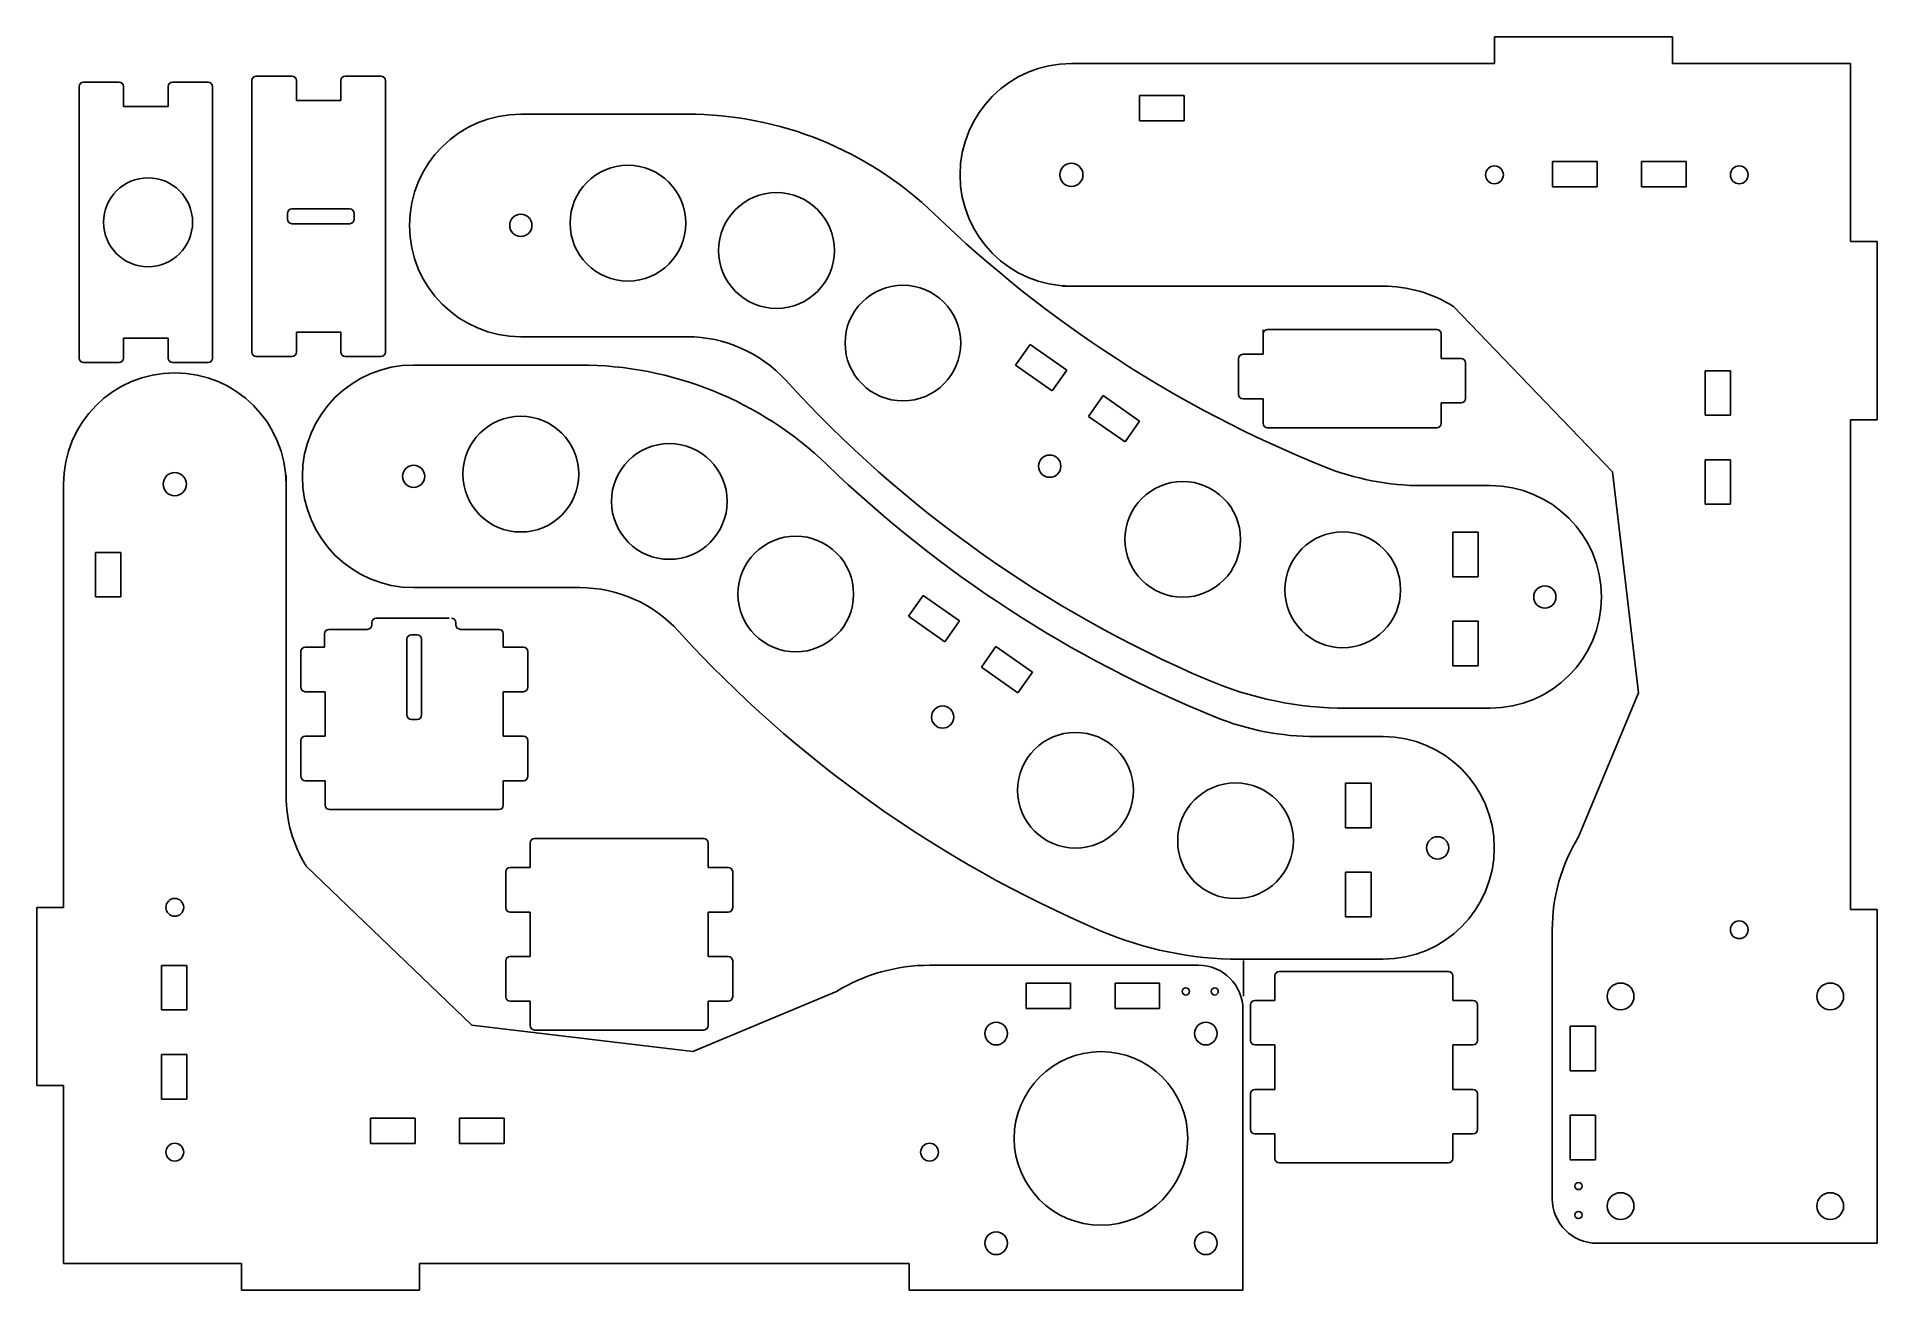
# Model space of a CAD drawing. Header units: millimetres. Extents: x -224 to 190, y -127 to 155.
import ezdxf

# ---------------------------------------------------------------- set-up
doc = ezdxf.new("R2010")
doc.units = ezdxf.units.MM

msp = doc.modelspace()

# ---------------------------------------------------------------- linework, layer by layer
at = {"color": 7, "linetype": 'Continuous'}
for p, q in [((103.82, 154.55), (103.82, 148.55)), ((103.82, 154.55), (143.82, 154.55)), ((143.82, 148.55), (143.82, 154.55)), ((-175.36, 140.23), (-175.36, 144.73)), ((-174.36, 145.73), (-166.36, 145.73)), ((-165.36, 144.73), (-165.36, 140.23)), ((-155.36, 140.23), (-155.36, 144.73)), ((-154.36, 145.73), (-146.36, 145.73)), ((-145.36, 144.73), (-145.36, 140.23)), ((8.76, 148.55), (103.82, 148.55)), ((143.82, 148.55), (183.82, 148.55)), ((183.82, 108.55), (183.82, 148.55)), ((-214.18, 138.89), (-214.18, 143.39)), ((-213.18, 144.39), (-205.18, 144.39)), ((-204.18, 143.39), (-204.18, 138.89)), ((-194.18, 138.89), (-194.18, 143.39)), ((-193.18, 144.39), (-185.18, 144.39)), ((-184.18, 143.39), (-184.18, 138.89)), ((24.1, 135.67), (24.1, 141.37)), ((24.1, 141.37), (34.1, 141.37)), ((34.1, 135.67), (34.1, 141.37)), ((-214.18, 138.89), (-214.18, 82.39)), ((-194.18, 138.89), (-204.18, 138.89)), ((-184.18, 82.39), (-184.18, 138.89)), ((-175.36, 140.23), (-175.36, 83.73)), ((-155.36, 140.23), (-165.36, 140.23)), ((-145.36, 83.73), (-145.36, 140.23)), ((-114.93, 137.19), (-77.58, 137.19)), ((24.1, 135.67), (34.1, 135.67)), ((126.87, 126.55), (116.87, 126.55)), ((116.87, 126.55), (116.87, 120.85)), ((126.87, 126.55), (126.87, 120.85)), ((146.87, 126.55), (136.87, 126.55)), ((136.87, 126.55), (136.87, 120.85)), ((146.87, 126.55), (146.87, 120.85)), ((116.87, 120.85), (126.87, 120.85)), ((136.87, 120.85), (146.87, 120.85)), ((-166.36, 115.88), (-153.36, 115.88)), ((-167.36, 114.88), (-167.36, 113.58)), ((-166.36, 112.58), (-153.36, 112.58)), ((-152.36, 114.88), (-152.36, 113.58)), ((183.82, 108.55), (189.82, 108.55)), ((189.82, 108.55), (189.82, 68.55)), ((6.76, 98.55), (78.71, 98.55)), ((130.32, 56.82), (94.59, 94.01)), ((-194.18, 86.89), (-204.18, 86.89)), ((-204.18, 82.39), (-204.18, 86.89)), ((-194.18, 86.89), (-194.18, 82.39)), ((-165.36, 83.73), (-165.36, 88.23)), ((-155.36, 88.23), (-165.36, 88.23)), ((-155.36, 88.23), (-155.36, 83.73)), ((-114.93, 87.19), (-77.58, 87.19)), ((51.84, 88.73), (51.84, 83.23)), ((90.84, 88.82), (52.84, 88.82)), ((91.84, 82.32), (91.84, 87.82)), ((-174.36, 82.73), (-166.36, 82.73)), ((-154.36, 82.73), (-146.36, 82.73)), ((-0.48, 85.43), (-3.75, 80.77)), ((-0.48, 85.43), (7.71, 79.7)), ((51.84, 83.23), (47.34, 83.23)), ((-213.18, 81.39), (-205.18, 81.39)), ((-193.18, 81.39), (-185.18, 81.39)), ((-139.01, 80.82), (-101.66, 80.82)), ((4.44, 75.03), (-3.75, 80.77)), ((7.71, 79.7), (4.44, 75.03)), ((46.34, 82.23), (46.34, 74.23)), ((91.84, 82.32), (96.34, 82.32)), ((97.34, 81.32), (97.34, 73.32)), ((151.17, 79.55), (156.87, 79.55)), ((151.17, 79.55), (151.17, 69.55)), ((156.87, 69.55), (156.87, 79.55)), ((15.9, 73.96), (12.63, 69.29)), ((15.9, 73.96), (24.09, 68.23)), ((47.34, 73.23), (51.84, 73.23)), ((51.84, 73.23), (51.84, 67.73)), ((91.84, 67.73), (91.84, 72.32)), ((96.34, 72.32), (91.84, 72.32)), ((20.82, 63.56), (12.63, 69.29)), ((24.09, 68.23), (20.82, 63.56)), ((52.84, 66.73), (90.84, 66.73)), ((151.17, 69.55), (156.87, 69.55)), ((189.82, 68.55), (183.82, 68.55)), ((183.82, -41.45), (183.82, 68.55)), ((151.17, 59.55), (151.17, 49.55)), ((151.17, 59.55), (156.87, 59.55)), ((156.87, 49.55), (156.87, 59.55)), ((-217.68, 54.06), (-217.68, -41)), ((-167.68, 56.06), (-167.68, -15.89)), ((136.2, 7.16), (130.32, 56.82)), ((87.74, 53.73), (102.87, 53.73)), ((151.17, 49.55), (156.87, 49.55)), ((94.47, 33.27), (94.47, 43.27)), ((100.17, 43.27), (94.47, 43.27)), ((100.17, 43.27), (100.17, 33.27)), ((-204.8, 38.72), (-210.5, 38.72)), ((-210.5, 38.72), (-210.5, 28.72)), ((-204.8, 38.72), (-204.8, 28.72)), ((100.17, 33.27), (94.47, 33.27)), ((-139.01, 30.82), (-101.66, 30.82)), ((-24.56, 29.07), (-27.83, 24.4)), ((-24.56, 29.07), (-16.37, 23.33)), ((-204.8, 28.72), (-210.5, 28.72)), ((-149.42, 21.45), (-158.06, 21.45)), ((-148.42, 22.95), (-148.42, 22.45)), ((-147.42, 23.95), (-131.02, 23.95)), ((-129.5, 22.95), (-129.5, 22.45)), ((-128.5, 21.45), (-119.86, 21.45)), ((-19.64, 18.66), (-27.83, 24.4)), ((-16.37, 23.33), (-19.64, 18.66)), ((94.47, 13.27), (94.47, 23.27)), ((100.17, 23.27), (94.47, 23.27)), ((100.17, 23.27), (100.17, 13.27)), ((-159.06, 17.45), (-163.36, 17.45)), ((-159.06, 17.45), (-159.06, 20.45)), ((-140.51, 19.23), (-140.51, 2.23)), ((-138.21, 20.23), (-139.51, 20.23)), ((-137.21, 19.23), (-137.21, 2.23)), ((-118.86, 17.45), (-118.86, 20.45)), ((-118.86, 17.45), (-114.36, 17.45)), ((-8.18, 17.59), (-11.45, 12.92)), ((-8.18, 17.59), (0.02, 11.86)), ((-164.36, 16.45), (-164.36, 8.45)), ((-113.36, 16.45), (-113.36, 8.45)), ((-3.25, 7.19), (-11.45, 12.92)), ((100.17, 13.27), (94.47, 13.27)), ((0.02, 11.86), (-3.25, 7.19)), ((-163.36, 7.45), (-158.86, 7.45)), ((-158.86, -2.55), (-158.86, 7.45)), ((-118.86, -2.55), (-118.86, 7.45)), ((-114.36, 7.45), (-118.86, 7.45)), ((122.71, -25.13), (136.2, 7.16)), ((-138.21, 1.23), (-139.51, 1.23)), ((70.64, 3.73), (102.87, 3.73)), ((-164.36, -3.55), (-164.36, -11.55)), ((-158.86, -2.55), (-163.36, -2.55)), ((-118.86, -2.55), (-114.36, -2.55)), ((-113.36, -3.55), (-113.36, -11.55)), ((63.66, -2.64), (78.79, -2.64)), ((-163.36, -12.55), (-158.86, -12.55)), ((-158.86, -12.55), (-158.86, -18.05)), ((-118.86, -18.05), (-118.86, -12.55)), ((-114.36, -12.55), (-118.86, -12.55)), ((70.39, -23.1), (70.39, -13.1)), ((76.09, -13.1), (70.39, -13.1)), ((76.09, -13.1), (76.09, -23.1)), ((-157.86, -19.05), (-119.86, -19.05)), ((76.09, -23.1), (70.39, -23.1)), ((-112.83, -26.55), (-112.83, -32.05)), ((-73.83, -25.55), (-111.83, -25.55)), ((-72.83, -32.05), (-72.83, -26.55)), ((-125.94, -67.5), (-163.13, -31.77)), ((-118.33, -33.05), (-118.33, -41.05)), ((-112.83, -32.05), (-117.33, -32.05)), ((-72.83, -32.05), (-68.33, -32.05)), ((-67.33, -33.05), (-67.33, -41.05)), ((70.39, -43.1), (70.39, -33.1)), ((76.09, -33.1), (70.39, -33.1)), ((76.09, -33.1), (76.09, -43.1)), ((-223.68, -81), (-223.68, -41)), ((-223.68, -41), (-217.68, -41)), ((-117.33, -42.05), (-112.83, -42.05)), ((-112.83, -52.05), (-112.83, -42.05)), ((-68.33, -42.05), (-72.83, -42.05)), ((-72.83, -52.05), (-72.83, -42.05)), ((76.09, -43.1), (70.39, -43.1)), ((189.82, -41.45), (183.82, -41.45)), ((189.82, -116.45), (189.82, -41.45)), ((116.82, -106.45), (116.82, -46.03)), ((-118.33, -53.05), (-118.33, -61.05)), ((-112.83, -52.05), (-117.33, -52.05)), ((-72.83, -52.05), (-68.33, -52.05)), ((-67.33, -53.05), (-67.33, -61.05)), ((46.56, -52.64), (78.79, -52.64)), ((47.41, -60.97), (47.41, -52.97)), ((-195.68, -64.05), (-195.68, -54.05)), ((-195.68, -54.05), (-189.98, -54.05)), ((-189.98, -54.05), (-189.98, -64.05)), ((-23.1, -54), (37.32, -54)), ((54.5, -56.41), (54.5, -61.91)), ((93.5, -55.41), (55.5, -55.41)), ((94.5, -61.91), (94.5, -56.41)), ((-43.99, -59.89), (-76.29, -73.38)), ((-1.42, -58), (8.58, -58)), ((-1.42, -58), (-1.42, -63.7)), ((8.58, -58), (8.58, -63.7)), ((18.58, -58), (28.58, -58)), ((18.58, -58), (18.58, -63.7)), ((28.58, -58), (28.58, -63.7)), ((54.5, -61.91), (50, -61.91)), ((94.5, -61.91), (99, -61.91)), ((-195.68, -64.05), (-189.98, -64.05)), ((-117.33, -62.05), (-112.83, -62.05)), ((-112.83, -62.05), (-112.83, -67.55)), ((-68.33, -62.05), (-72.83, -62.05)), ((-72.83, -67.55), (-72.83, -62.05)), ((8.58, -63.7), (-1.42, -63.7)), ((28.58, -63.7), (18.58, -63.7)), ((47.32, -64), (47.32, -121)), ((49, -62.91), (49, -70.91)), ((100, -62.91), (100, -70.91)), ((-76.29, -73.38), (-125.94, -67.5)), ((-111.83, -68.55), (-73.83, -68.55)), ((120.82, -67.71), (126.52, -67.71)), ((120.82, -67.71), (120.82, -77.71)), ((126.52, -77.71), (126.52, -67.71)), ((-195.68, -84.05), (-195.68, -74.05)), ((-195.68, -74.05), (-189.98, -74.05)), ((-189.98, -74.05), (-189.98, -84.05)), ((50, -71.91), (54.5, -71.91)), ((54.5, -81.91), (54.5, -71.91)), ((99, -71.91), (94.5, -71.91)), ((94.5, -81.91), (94.5, -71.91)), ((120.82, -77.71), (126.52, -77.71)), ((-217.68, -81), (-223.68, -81)), ((-217.68, -81), (-217.68, -121)), ((54.5, -81.91), (50, -81.91)), ((94.5, -81.91), (99, -81.91)), ((-195.68, -84.05), (-189.98, -84.05)), ((49, -82.91), (49, -90.91)), ((100, -82.91), (100, -90.91)), ((-148.68, -88.35), (-138.68, -88.35)), ((-148.68, -88.35), (-148.68, -94.05)), ((-138.68, -88.35), (-138.68, -94.05)), ((-128.68, -88.35), (-128.68, -94.05)), ((-128.68, -88.35), (-118.68, -88.35)), ((-118.68, -88.35), (-118.68, -94.05)), ((120.82, -87.71), (126.52, -87.71)), ((120.82, -87.71), (120.82, -97.71)), ((126.52, -97.71), (126.52, -87.71)), ((-138.68, -94.05), (-148.68, -94.05)), ((-118.68, -94.05), (-128.68, -94.05)), ((50, -91.91), (54.5, -91.91)), ((54.5, -91.91), (54.5, -97.41)), ((99, -91.91), (94.5, -91.91)), ((94.5, -97.41), (94.5, -91.91)), ((55.5, -98.41), (93.5, -98.41)), ((120.82, -97.71), (126.52, -97.71)), ((126.82, -116.45), (183.82, -116.45)), ((183.82, -116.45), (189.82, -116.45)), ((-177.68, -121), (-217.68, -121)), ((-177.68, -121), (-177.68, -127)), ((-137.68, -127), (-137.68, -121)), ((-27.68, -121), (-137.68, -121)), ((-27.68, -127), (-27.68, -121)), ((47.32, -121), (47.32, -127)), ((-177.68, -127), (-137.68, -127)), ((47.32, -127), (-27.68, -127))]:
    msp.add_line(p, q, dxfattribs=at)
for centre, radius in [((-90.86, 112.69), 13), ((8.76, 123.55), 2.6), ((103.82, 123.55), 2), ((158.82, 123.55), 2), ((-198.68, 112.89), 10), ((-57.48, 106.55), 13), ((-114.93, 112.19), 2.5), ((-29.08, 85.76), 13), ((-114.93, 56.32), 13), ((-81.56, 50.18), 13), ((-139.01, 55.82), 2.5), ((3.91, 58.11), 2.5), ((-192.68, 54.06), 2.6), ((33.78, 41.67), 13), ((-53.16, 29.39), 13), ((69.73, 30.33), 13), ((115.14, 28.73), 2.5), ((-20.17, 1.74), 2.5), ((9.7, -14.7), 13), ((45.65, -26.04), 13), ((91.06, -27.64), 2.5), ((-192.68, -41), 2), ((158.82, -46.03), 2), ((34.48, -59.89), 0.8), ((40.98, -59.89), 0.8), ((132.17, -61), 3), ((179.27, -61), 3), ((-8.13, -69.35), 2.55), ((38.97, -69.35), 2.55), ((15.42, -92.9), 19.5), ((-192.68, -96), 2), ((-23.1, -96), 2), ((122.71, -103.61), 0.8), ((132.17, -108.1), 3), ((179.27, -108.1), 3), ((122.71, -110.11), 0.8), ((-8.13, -116.45), 2.55), ((38.97, -116.45), 2.55)]:
    msp.add_circle(centre, radius, dxfattribs=at)
for centre, radius, start, end in [((-174.36, 144.73), 1, 90, 180), ((-166.36, 144.73), 1, 0, 90), ((-154.36, 144.73), 1, 90, 180), ((-146.36, 144.73), 1, 0, 90), ((8.76, 123.55), 25, 90, 270), ((-213.18, 143.39), 1, 90, 180), ((-205.18, 143.39), 1, 0, 90), ((-193.18, 143.39), 1, 90, 180), ((-185.18, 143.39), 1, 0, 90), ((-114.93, 112.19), 25, 90, 270), ((-77.58, 57.19), 80, 46.0416, 90), ((-166.36, 114.88), 1, 90, 180), ((-153.36, 114.88), 1, 0, 90), ((-166.36, 113.58), 1, 180, 270), ((-153.36, 113.58), 1, 270, 0), ((167.82, 311.68), 273.53, 226.0416, 247.9741), ((78.71, 68.55), 30, 58.0464, 90), ((-77.58, 57.19), 30, 42.3528, 90), ((52.84, 87.82), 1, 90, 180), ((90.84, 87.82), 1, 0, 90), ((-174.36, 83.73), 1, 180, 270), ((-166.36, 83.73), 1, 270, 360), ((-154.36, 83.73), 1, 180, 270), ((-146.36, 83.73), 1, 270, 0), ((47.34, 82.23), 1, 90, 180), ((-192.68, 54.06), 25, 0, 180), ((-213.18, 82.39), 1, 180, 270), ((-205.18, 82.39), 1, 270, 360), ((-193.18, 82.39), 1, 180, 270), ((-185.18, 82.39), 1, 270, 0), ((-139.01, 55.82), 25, 90, 270), ((-101.66, 0.82), 80, 46.0416, 90), ((96.34, 81.32), 1, 0, 90), ((146.73, 261.68), 273.53, 222.3528, 246.8489), ((47.34, 74.23), 1, 180, 270), ((96.34, 73.32), 1, 270, 0), ((52.84, 67.73), 1, 180, 270), ((90.84, 67.73), 1, 270, 0), ((143.74, 255.31), 273.53, 226.0416, 247.9741), ((87.74, 113.73), 60, 247.9741, 270), ((102.87, 28.73), 25, 270, 90), ((-101.66, 0.82), 30, 42.3528, 90), ((-158.06, 20.45), 1, 90, 180), ((-149.42, 22.45), 1, 270, 0), ((-147.42, 22.95), 1, 90, 180), ((-130.5, 22.95), 1, 0, 90), ((-128.5, 22.45), 1, 180, 270), ((-119.86, 20.45), 1, 0, 90), ((122.65, 205.31), 273.53, 222.3528, 246.8489), ((-163.36, 16.45), 1, 90, 180), ((-139.51, 19.23), 1, 90, 180), ((-138.21, 19.23), 1, 0, 90), ((-114.36, 16.45), 1, 0, 90), ((-163.36, 8.45), 1, 180, 270), ((-114.36, 8.45), 1, 270, 0), ((70.64, 83.73), 80, 246.8489, 270), ((-139.51, 2.23), 1, 180, 270), ((-138.21, 2.23), 1, 270, 0), ((63.66, 57.36), 60, 247.9741, 270), ((-163.36, -3.55), 1, 90, 180), ((-114.36, -3.55), 1, 0, 90), ((78.79, -27.64), 25, 270, 90), ((-163.36, -11.55), 1, 180, 270), ((-114.36, -11.55), 1, 270, 0), ((-137.68, -15.89), 30, 180, 211.9536), ((-157.86, -18.05), 1, 180, 270), ((-119.86, -18.05), 1, 270, 0), ((-111.83, -26.55), 1, 90, 180), ((-73.83, -26.55), 1, 360, 90), ((156.82, -46.03), 40, 148.5101, 180), ((-117.33, -33.05), 1, 90, 180), ((-68.33, -33.05), 1, 0, 90), ((-117.33, -41.05), 1, 180, 270), ((-68.33, -41.05), 1, 270, 0), ((46.56, 27.36), 80, 246.8489, 270), ((-117.33, -53.05), 1, 90, 180), ((-68.33, -53.05), 1, 0, 90), ((-23.1, -94), 40, 90, 121.4899), ((37.32, -64), 10, 0, 90), ((55.5, -56.41), 1, 90, 180), ((93.5, -56.41), 1, 360, 90), ((-117.33, -61.05), 1, 180, 270), ((-68.33, -61.05), 1, 270, 0), ((50, -62.91), 1, 90, 180), ((99, -62.91), 1, 0, 90), ((-111.83, -67.55), 1, 180, 270), ((-73.83, -67.55), 1, 270, 0), ((50, -70.91), 1, 180, 270), ((99, -70.91), 1, 270, 0), ((50, -82.91), 1, 90, 180), ((99, -82.91), 1, 0, 90), ((50, -90.91), 1, 180, 270), ((99, -90.91), 1, 270, 0), ((55.5, -97.41), 1, 180, 270), ((93.5, -97.41), 1, 270, 0), ((126.82, -106.45), 10, 180, 270)]:
    msp.add_arc(centre, radius, start, end, dxfattribs=at)

doc.saveas('drawing.dxf')
